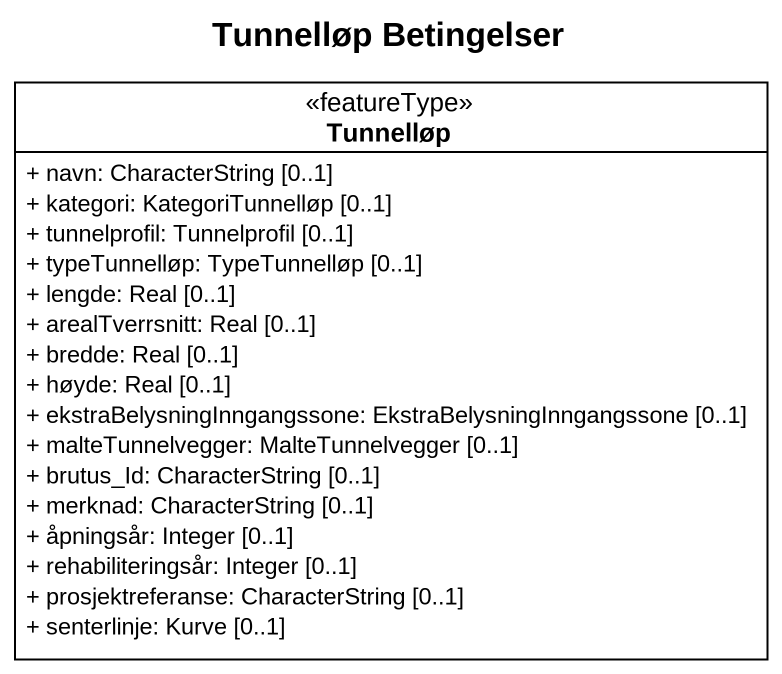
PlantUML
@startuml
title Tunnelløp Betingelser
hide circle
hide empty members
skinparam classAttributeIconSize 0
class Tunnelløp <<featureType>> {
  + navn: CharacterString [0..1]
  + kategori: KategoriTunnelløp [0..1]
  + tunnelprofil: Tunnelprofil [0..1]
  + typeTunnelløp: TypeTunnelløp [0..1]
  + lengde: Real [0..1]
  + arealTverrsnitt: Real [0..1]
  + bredde: Real [0..1]
  + høyde: Real [0..1]
  + ekstraBelysningInngangssone: EkstraBelysningInngangssone [0..1]
  + malteTunnelvegger: MalteTunnelvegger [0..1]
  + brutus_Id: CharacterString [0..1]
  + merknad: CharacterString [0..1]
  + åpningsår: Integer [0..1]
  + rehabiliteringsår: Integer [0..1]
  + prosjektreferanse: CharacterString [0..1]
  + senterlinje: Kurve [0..1]
}
@enduml
